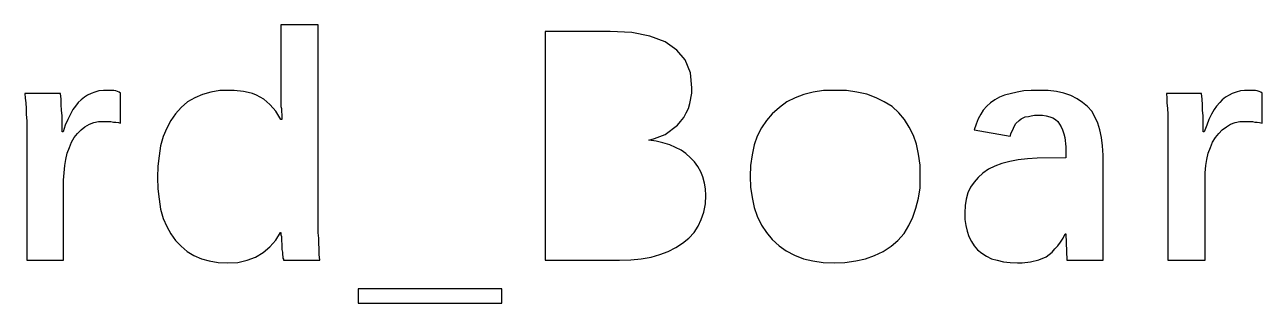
# Model space of a CAD drawing. Extents: x 48 to 223, y -90 to 79.
# Drawn here: x 150.92 to 174.79, y -67.53 to -62.15 of the extents above; entities that cross this region are included whole.
import ezdxf

# ---------------------------------------------------------------- set-up
doc = ezdxf.new("R2010")
doc.units = 0
doc.header["$MEASUREMENT"] = 0
doc.layers.get('0').update_dxf_attribs({"linetype": 'CONTINUOUS'})

msp = doc.modelspace()

# ---------------------------------------------------------------- linework, layer by layer
for points in [[(156.58, -62.15), (155.86, -62.15), (155.86, -62.15), (155.86, -63.73), (155.86, -63.73), (155.87, -63.77), (155.87, -63.77), (155.87, -63.84), (155.87, -63.84), (155.88, -63.88), (155.88, -63.88), (155.88, -63.98), (155.88, -63.98), (155.86, -63.98), (155.86, -63.98), (155.76, -63.82), (155.76, -63.82), (155.71, -63.76), (155.71, -63.76), (155.65, -63.69), (155.65, -63.69), (155.53, -63.59), (155.53, -63.59), (155.39, -63.51), (155.39, -63.51), (155.31, -63.48), (155.31, -63.48), (155.23, -63.46), (155.23, -63.46), (155.14, -63.44), (155.14, -63.44), (154.96, -63.42), (154.96, -63.42), (154.68, -63.42), (154.68, -63.42), (154.51, -63.45), (154.51, -63.45), (154.35, -63.5), (154.35, -63.5), (154.2, -63.56), (154.2, -63.56), (154.06, -63.64), (154.06, -63.64), (153.94, -63.75), (153.94, -63.75), (153.83, -63.87), (153.83, -63.87), (153.74, -64), (153.74, -64), (153.66, -64.15), (153.66, -64.15), (153.59, -64.31), (153.59, -64.31), (153.54, -64.49), (153.54, -64.49), (153.51, -64.68), (153.51, -64.68), (153.49, -64.88), (153.49, -64.88), (153.48, -65.1), (153.48, -65.1), (153.49, -65.32), (153.49, -65.32), (153.51, -65.52), (153.51, -65.52), (153.54, -65.71), (153.54, -65.71), (153.59, -65.89), (153.59, -65.89), (153.66, -66.05), (153.66, -66.05), (153.74, -66.19), (153.74, -66.19), (153.83, -66.32), (153.83, -66.32), (153.94, -66.43), (153.94, -66.43), (154.05, -66.53), (154.05, -66.53), (154.18, -66.61), (154.18, -66.61), (154.33, -66.67), (154.33, -66.67), (154.48, -66.71), (154.48, -66.71), (154.65, -66.74), (154.65, -66.74), (154.83, -66.75), (154.83, -66.75), (155.03, -66.74), (155.03, -66.74), (155.21, -66.7), (155.21, -66.7), (155.37, -66.64), (155.37, -66.64), (155.52, -66.55), (155.52, -66.55), (155.65, -66.44), (155.65, -66.44), (155.76, -66.31), (155.76, -66.31), (155.85, -66.16), (155.85, -66.16), (155.86, -66.16), (155.86, -66.16), (155.86, -66.21), (155.86, -66.21), (155.87, -66.24), (155.87, -66.24), (155.87, -66.33), (155.87, -66.33), (155.88, -66.38), (155.88, -66.38), (155.88, -66.49), (155.88, -66.49), (155.89, -66.54), (155.89, -66.54), (155.89, -66.59), (155.89, -66.59), (155.9, -66.63), (155.9, -66.63), (155.9, -66.66), (155.9, -66.66), (155.91, -66.68), (155.91, -66.68), (155.91, -66.7), (155.91, -66.7), (156.61, -66.7), (156.61, -66.7), (156.6, -66.59), (156.6, -66.59), (156.6, -66.48), (156.6, -66.48), (156.59, -66.37), (156.59, -66.37), (156.59, -66.27), (156.59, -66.27), (156.58, -66.17), (156.58, -66.17), (156.58, -62.15)], [(162.21, -62.28), (160.96, -62.28), (160.96, -62.28), (160.96, -66.7), (160.96, -66.7), (162.39, -66.7), (162.39, -66.7), (162.61, -66.69), (162.61, -66.69), (162.81, -66.67), (162.81, -66.67), (163, -66.64), (163, -66.64), (163.17, -66.59), (163.17, -66.59), (163.33, -66.53), (163.33, -66.53), (163.48, -66.45), (163.48, -66.45), (163.61, -66.37), (163.61, -66.37), (163.73, -66.27), (163.73, -66.27), (163.83, -66.16), (163.83, -66.16), (163.91, -66.04), (163.91, -66.04), (163.97, -65.91), (163.97, -65.91), (164.02, -65.77), (164.02, -65.77), (164.05, -65.61), (164.05, -65.61), (164.06, -65.45), (164.06, -65.45), (164.05, -65.32), (164.05, -65.32), (164.03, -65.21), (164.03, -65.21), (164, -65.09), (164, -65.09), (163.96, -64.99), (163.96, -64.99), (163.9, -64.89), (163.9, -64.89), (163.84, -64.8), (163.84, -64.8), (163.76, -64.72), (163.76, -64.72), (163.67, -64.64), (163.67, -64.64), (163.58, -64.57), (163.58, -64.57), (163.36, -64.47), (163.36, -64.47), (163.23, -64.43), (163.23, -64.43), (163.1, -64.4), (163.1, -64.4), (162.96, -64.38), (162.96, -64.38), (163.07, -64.35), (163.07, -64.35), (163.27, -64.27), (163.27, -64.27), (163.51, -64.09), (163.51, -64.09), (163.57, -64.02), (163.57, -64.02), (163.63, -63.94), (163.63, -63.94), (163.68, -63.85), (163.68, -63.85), (163.72, -63.77), (163.72, -63.77), (163.75, -63.67), (163.75, -63.67), (163.79, -63.47), (163.79, -63.47), (163.79, -63.37), (163.79, -63.37), (163.76, -63.08), (163.76, -63.08), (163.66, -62.83), (163.66, -62.83), (163.5, -62.64), (163.5, -62.64), (163.27, -62.48), (163.27, -62.48), (162.98, -62.37), (162.98, -62.37), (162.63, -62.3), (162.63, -62.3), (162.21, -62.28)], [(152.34, -64.02), (152.44, -64.02), (152.44, -64.02), (152.49, -64.02), (152.49, -64.02), (152.54, -64.02), (152.54, -64.02), (152.58, -64.02), (152.58, -64.02), (152.63, -64.03), (152.63, -64.03), (152.68, -64.03), (152.68, -64.03), (152.73, -64.04), (152.73, -64.04), (152.77, -64.05), (152.77, -64.05), (152.77, -63.47), (152.77, -63.47), (152.74, -63.45), (152.74, -63.45), (152.71, -63.44), (152.71, -63.44), (152.68, -63.43), (152.68, -63.43), (152.64, -63.42), (152.64, -63.42), (152.61, -63.42), (152.61, -63.42), (152.57, -63.42), (152.57, -63.42), (152.52, -63.42), (152.52, -63.42), (152.44, -63.42), (152.44, -63.42), (152.35, -63.43), (152.35, -63.43), (152.27, -63.45), (152.27, -63.45), (152.2, -63.48), (152.2, -63.48), (152.13, -63.51), (152.13, -63.51), (152.07, -63.55), (152.07, -63.55), (152.01, -63.6), (152.01, -63.6), (151.95, -63.65), (151.95, -63.65), (151.9, -63.72), (151.9, -63.72), (151.85, -63.79), (151.85, -63.79), (151.8, -63.88), (151.8, -63.88), (151.75, -63.98), (151.75, -63.98), (151.7, -64.09), (151.7, -64.09), (151.66, -64.22), (151.66, -64.22), (151.64, -64.22), (151.64, -64.22), (151.64, -64.11), (151.64, -64.11), (151.64, -64.01), (151.64, -64.01), (151.64, -63.91), (151.64, -63.91), (151.63, -63.8), (151.63, -63.8), (151.62, -63.7), (151.62, -63.7), (151.62, -63.59), (151.62, -63.59), (151.61, -63.48), (151.61, -63.48), (150.92, -63.48), (150.92, -63.48), (150.93, -63.57), (150.93, -63.57), (150.94, -63.66), (150.94, -63.66), (150.95, -63.77), (150.95, -63.77), (150.95, -63.88), (150.95, -63.88), (150.96, -64.01), (150.96, -64.01), (150.96, -64.14), (150.96, -64.14), (150.96, -64.28), (150.96, -64.28), (150.96, -66.7), (150.96, -66.7), (151.67, -66.7), (151.67, -66.7), (151.67, -65.15), (151.67, -65.15), (151.68, -65.01), (151.68, -65.01), (151.69, -64.87), (151.69, -64.87), (151.71, -64.75), (151.71, -64.75), (151.74, -64.63), (151.74, -64.63), (151.78, -64.52), (151.78, -64.52), (151.82, -64.42), (151.82, -64.42), (151.87, -64.33), (151.87, -64.33), (151.94, -64.25), (151.94, -64.25), (152.01, -64.18), (152.01, -64.18), (152.08, -64.12), (152.08, -64.12), (152.17, -64.07), (152.17, -64.07), (152.25, -64.04), (152.25, -64.04), (152.34, -64.02)], [(166.77, -63.42), (166.33, -63.42), (166.33, -63.42), (166.13, -63.45), (166.13, -63.45), (165.95, -63.5), (165.95, -63.5), (165.78, -63.56), (165.78, -63.56), (165.62, -63.64), (165.62, -63.64), (165.48, -63.75), (165.48, -63.75), (165.34, -63.87), (165.34, -63.87), (165.23, -64), (165.23, -64), (165.13, -64.14), (165.13, -64.14), (165.05, -64.3), (165.05, -64.3), (164.99, -64.47), (164.99, -64.47), (164.95, -64.66), (164.95, -64.66), (164.92, -64.87), (164.92, -64.87), (164.91, -65.08), (164.91, -65.08), (164.92, -65.29), (164.92, -65.29), (164.95, -65.49), (164.95, -65.49), (164.99, -65.68), (164.99, -65.68), (165.05, -65.85), (165.05, -65.85), (165.13, -66.02), (165.13, -66.02), (165.23, -66.16), (165.23, -66.16), (165.34, -66.3), (165.34, -66.3), (165.47, -66.42), (165.47, -66.42), (165.61, -66.52), (165.61, -66.52), (165.77, -66.6), (165.77, -66.6), (165.94, -66.67), (165.94, -66.67), (166.12, -66.71), (166.12, -66.71), (166.32, -66.74), (166.32, -66.74), (166.53, -66.75), (166.53, -66.75), (166.74, -66.74), (166.74, -66.74), (166.95, -66.71), (166.95, -66.71), (167.14, -66.67), (167.14, -66.67), (167.31, -66.61), (167.31, -66.61), (167.48, -66.53), (167.48, -66.53), (167.63, -66.43), (167.63, -66.43), (167.76, -66.32), (167.76, -66.32), (167.88, -66.18), (167.88, -66.18), (167.97, -66.03), (167.97, -66.03), (168.05, -65.87), (168.05, -65.87), (168.11, -65.69), (168.11, -65.69), (168.16, -65.5), (168.16, -65.5), (168.19, -65.3), (168.19, -65.3), (168.19, -64.86), (168.19, -64.86), (168.16, -64.65), (168.16, -64.65), (168.12, -64.46), (168.12, -64.46), (168.06, -64.29), (168.06, -64.29), (167.98, -64.13), (167.98, -64.13), (167.89, -63.98), (167.89, -63.98), (167.78, -63.85), (167.78, -63.85), (167.65, -63.73), (167.65, -63.73), (167.5, -63.64), (167.5, -63.64), (167.34, -63.56), (167.34, -63.56), (167.16, -63.49), (167.16, -63.49), (166.97, -63.45), (166.97, -63.45), (166.77, -63.42)], [(170.66, -63.42), (170.33, -63.42), (170.33, -63.42), (170.19, -63.43), (170.19, -63.43), (170.06, -63.45), (170.06, -63.45), (169.82, -63.51), (169.82, -63.51), (169.72, -63.55), (169.72, -63.55), (169.63, -63.6), (169.63, -63.6), (169.55, -63.66), (169.55, -63.66), (169.48, -63.72), (169.48, -63.72), (169.41, -63.8), (169.41, -63.8), (169.36, -63.88), (169.36, -63.88), (169.31, -63.97), (169.31, -63.97), (169.27, -64.07), (169.27, -64.07), (169.23, -64.18), (169.23, -64.18), (169.93, -64.3), (169.93, -64.3), (169.95, -64.24), (169.95, -64.24), (169.97, -64.19), (169.97, -64.19), (169.99, -64.15), (169.99, -64.15), (170.01, -64.1), (170.01, -64.1), (170.04, -64.06), (170.04, -64.06), (170.1, -64), (170.1, -64), (170.14, -63.97), (170.14, -63.97), (170.22, -63.93), (170.22, -63.93), (170.28, -63.92), (170.28, -63.92), (170.33, -63.91), (170.33, -63.91), (170.4, -63.9), (170.4, -63.9), (170.55, -63.9), (170.55, -63.9), (170.62, -63.91), (170.62, -63.91), (170.69, -63.93), (170.69, -63.93), (170.75, -63.95), (170.75, -63.95), (170.8, -63.98), (170.8, -63.98), (170.85, -64.02), (170.85, -64.02), (170.91, -64.12), (170.91, -64.12), (170.94, -64.18), (170.94, -64.18), (170.96, -64.26), (170.96, -64.26), (170.98, -64.33), (170.98, -64.33), (171, -64.51), (171, -64.51), (171, -64.72), (171, -64.72), (170.45, -64.73), (170.45, -64.73), (170.26, -64.74), (170.26, -64.74), (170.08, -64.76), (170.08, -64.76), (169.92, -64.79), (169.92, -64.79), (169.77, -64.83), (169.77, -64.83), (169.63, -64.88), (169.63, -64.88), (169.51, -64.94), (169.51, -64.94), (169.4, -65.02), (169.4, -65.02), (169.31, -65.1), (169.31, -65.1), (169.23, -65.19), (169.23, -65.19), (169.16, -65.29), (169.16, -65.29), (169.11, -65.4), (169.11, -65.4), (169.08, -65.52), (169.08, -65.52), (169.06, -65.64), (169.06, -65.64), (169.05, -65.78), (169.05, -65.78), (169.05, -65.91), (169.05, -65.91), (169.07, -66.03), (169.07, -66.03), (169.1, -66.14), (169.1, -66.14), (169.13, -66.24), (169.13, -66.24), (169.18, -66.34), (169.18, -66.34), (169.23, -66.42), (169.23, -66.42), (169.3, -66.5), (169.3, -66.5), (169.38, -66.56), (169.38, -66.56), (169.47, -66.62), (169.47, -66.62), (169.57, -66.67), (169.57, -66.67), (169.68, -66.7), (169.68, -66.7), (169.8, -66.73), (169.8, -66.73), (169.93, -66.74), (169.93, -66.74), (170.07, -66.75), (170.07, -66.75), (170.16, -66.75), (170.16, -66.75), (170.32, -66.73), (170.32, -66.73), (170.48, -66.69), (170.48, -66.69), (170.62, -66.63), (170.62, -66.63), (170.68, -66.59), (170.68, -66.59), (170.74, -66.54), (170.74, -66.54), (170.79, -66.48), (170.79, -66.48), (170.85, -66.42), (170.85, -66.42), (170.9, -66.35), (170.9, -66.35), (170.95, -66.27), (170.95, -66.27), (170.99, -66.19), (170.99, -66.19), (171, -66.19), (171, -66.19), (171.02, -66.7), (171.02, -66.7), (171.72, -66.7), (171.72, -66.7), (171.72, -64.67), (171.72, -64.67), (171.71, -64.49), (171.71, -64.49), (171.69, -64.33), (171.69, -64.33), (171.66, -64.18), (171.66, -64.18), (171.62, -64.05), (171.62, -64.05), (171.56, -63.93), (171.56, -63.93), (171.5, -63.82), (171.5, -63.82), (171.42, -63.73), (171.42, -63.73), (171.32, -63.65), (171.32, -63.65), (171.22, -63.58), (171.22, -63.58), (171.1, -63.52), (171.1, -63.52), (170.96, -63.47), (170.96, -63.47), (170.82, -63.44), (170.82, -63.44), (170.66, -63.42)], [(174.36, -64.02), (174.45, -64.02), (174.45, -64.02), (174.5, -64.02), (174.5, -64.02), (174.55, -64.02), (174.55, -64.02), (174.6, -64.02), (174.6, -64.02), (174.65, -64.03), (174.65, -64.03), (174.69, -64.03), (174.69, -64.03), (174.74, -64.04), (174.74, -64.04), (174.79, -64.05), (174.79, -64.05), (174.79, -63.47), (174.79, -63.47), (174.76, -63.45), (174.76, -63.45), (174.73, -63.44), (174.73, -63.44), (174.69, -63.43), (174.69, -63.43), (174.66, -63.42), (174.66, -63.42), (174.62, -63.42), (174.62, -63.42), (174.58, -63.42), (174.58, -63.42), (174.54, -63.42), (174.54, -63.42), (174.45, -63.42), (174.45, -63.42), (174.37, -63.43), (174.37, -63.43), (174.29, -63.45), (174.29, -63.45), (174.21, -63.48), (174.21, -63.48), (174.15, -63.51), (174.15, -63.51), (174.08, -63.55), (174.08, -63.55), (174.02, -63.6), (174.02, -63.6), (173.97, -63.65), (173.97, -63.65), (173.91, -63.72), (173.91, -63.72), (173.86, -63.79), (173.86, -63.79), (173.81, -63.88), (173.81, -63.88), (173.76, -63.98), (173.76, -63.98), (173.72, -64.09), (173.72, -64.09), (173.67, -64.22), (173.67, -64.22), (173.65, -64.22), (173.65, -64.22), (173.65, -64.11), (173.65, -64.11), (173.65, -64.01), (173.65, -64.01), (173.65, -63.91), (173.65, -63.91), (173.64, -63.8), (173.64, -63.8), (173.64, -63.7), (173.64, -63.7), (173.63, -63.59), (173.63, -63.59), (173.62, -63.48), (173.62, -63.48), (172.94, -63.48), (172.94, -63.48), (172.95, -63.57), (172.95, -63.57), (172.95, -63.66), (172.95, -63.66), (172.96, -63.77), (172.96, -63.77), (172.97, -63.88), (172.97, -63.88), (172.97, -64.01), (172.97, -64.01), (172.97, -64.14), (172.97, -64.14), (172.97, -64.28), (172.97, -64.28), (172.97, -66.7), (172.97, -66.7), (173.69, -66.7), (173.69, -66.7), (173.69, -65.15), (173.69, -65.15), (173.69, -65.01), (173.69, -65.01), (173.7, -64.87), (173.7, -64.87), (173.72, -64.75), (173.72, -64.75), (173.75, -64.63), (173.75, -64.63), (173.79, -64.52), (173.79, -64.52), (173.83, -64.42), (173.83, -64.42), (173.89, -64.33), (173.89, -64.33), (173.95, -64.25), (173.95, -64.25), (174.02, -64.18), (174.02, -64.18), (174.1, -64.12), (174.1, -64.12), (174.18, -64.07), (174.18, -64.07), (174.27, -64.04), (174.27, -64.04), (174.36, -64.02)], [(157.35, -67.25), (157.35, -67.53), (157.35, -67.53), (160.12, -67.53), (160.12, -67.53), (160.12, -67.25), (160.12, -67.25), (157.35, -67.25)]]:
    msp.add_lwpolyline(points)

doc.saveas('drawing.dxf')
